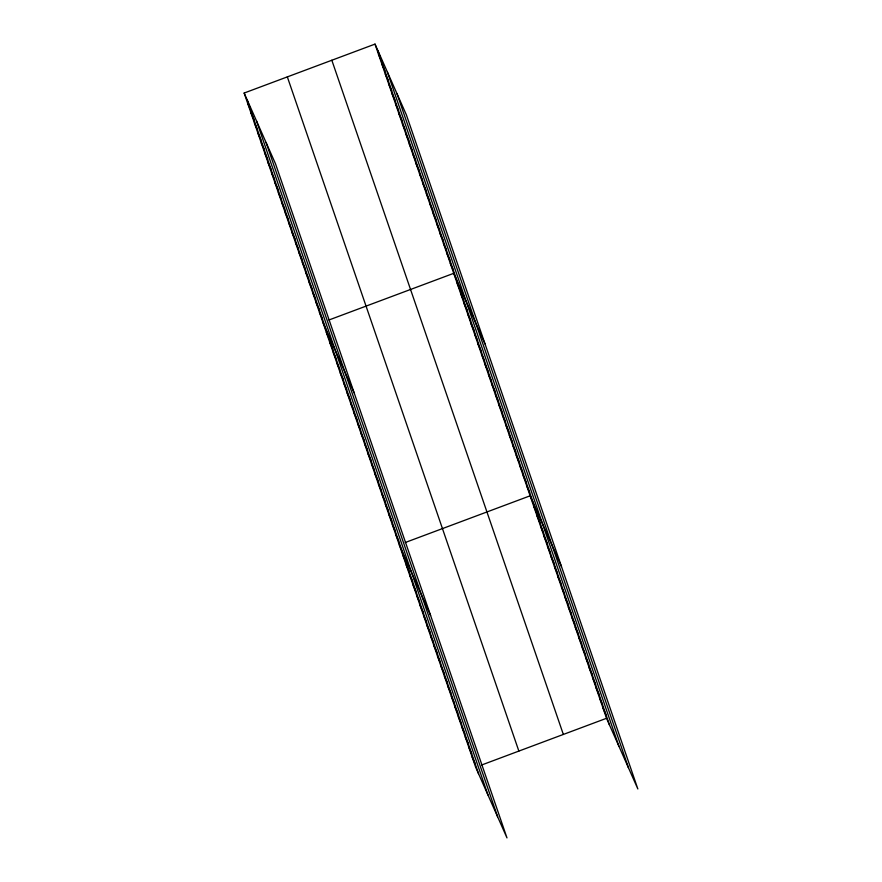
<?xml version="1.0" encoding="UTF-8"?>
<svg xmlns="http://www.w3.org/2000/svg" width="882" height="882" viewBox="0 0 882 882"><rect width="100%" height="100%" fill="white"/><g stroke="black" fill="none" stroke-linecap="round" stroke-linejoin="round"><path stroke-width="1.32" d="M244.149 93.04L275.471 163.71L506.985 837.9L475.663 767.23L244.149 93.04L375.015 44.1L406.337 114.77L637.851 788.96L606.529 718.29L375.015 44.1M328.865 320.023L453.734 273.321L485.045 343.991M405.268 542.507L530.137 495.805L561.448 566.476M481.671 764.992L606.529 718.29M378.433 54.067L381.377 60.704M381.862 64.033L384.806 70.67M385.28 74L388.223 80.637M388.708 83.966L391.641 90.603M392.126 93.933L395.07 100.57M395.555 103.9L398.488 110.537M398.973 113.866L401.916 120.503M402.39 123.833L405.334 130.47M405.819 133.799L408.763 140.436M409.237 143.766L412.181 150.403M412.666 153.733L415.598 160.37M416.084 163.699L419.027 170.336M419.512 173.666L422.445 180.303M422.93 183.632L425.874 190.269M426.348 193.599L429.291 200.236M429.777 203.566L432.72 210.203M433.194 213.532L436.138 220.169M436.623 223.499L439.556 230.136M440.041 233.465L442.985 240.102M443.47 243.421L446.402 250.069M446.887 253.388L449.831 260.025M450.305 263.354L453.249 269.991M457.207 283.442L460.15 290.079M460.68 293.552L463.623 300.189M464.153 303.662L467.096 310.299M467.625 313.772L470.569 320.409M471.098 323.892L474.042 330.53M474.571 334.002L477.515 340.639M478.044 344.112L480.977 350.749M481.517 354.233L484.45 360.87M484.99 364.343L487.922 370.98M488.463 374.453L491.395 381.09M491.935 384.563L494.868 391.2M495.408 394.684L498.341 401.321M498.881 404.794L501.814 411.431M502.354 414.904L505.287 421.541M505.827 425.014L508.76 431.651M509.3 435.135L512.233 441.772M512.773 445.245L515.705 451.882M516.246 455.355L519.178 461.992M519.718 465.476L522.651 472.113M523.191 475.585L526.124 482.222M526.664 485.695L529.597 492.332M533.61 505.926L536.543 512.563M537.083 516.036L540.016 522.673M540.556 526.146L543.488 532.783M544.029 536.256L546.961 542.893M547.502 546.377L550.434 553.014M550.974 556.487L553.907 563.124M554.447 566.597L557.38 573.234M557.92 576.707L560.853 583.344M561.393 586.828L564.326 593.465M564.866 596.938L567.799 603.575M568.328 607.048L571.271 613.685M571.801 617.168L574.744 623.806M575.273 627.278L578.217 633.915M578.746 637.388L581.69 644.025M582.219 647.498L585.163 654.135M585.692 657.619L588.636 664.256M589.165 667.729L592.109 674.366M592.638 677.839L595.582 684.476M596.111 687.949L599.054 694.586M599.584 698.07L602.527 704.707M603.056 708.18L606 714.817M247.566 103.007L250.51 109.644M250.995 112.973L253.939 119.61M254.413 122.94L257.357 129.577M257.842 132.906L260.785 139.543M261.259 142.873L264.203 149.51M264.688 152.84L267.621 159.477M268.106 162.806L271.05 169.443M271.524 172.773L274.467 179.41M274.952 182.728L277.896 189.376M278.37 192.695L281.314 199.332M281.799 202.662L284.743 209.299M285.217 212.628L288.16 219.265M288.646 222.595L291.578 229.232M292.063 232.561L295.007 239.198M295.481 242.528L298.425 249.165M298.91 252.495L301.853 259.132M302.328 262.461L305.271 269.098M305.756 272.428L308.7 279.065M309.174 282.394L312.118 289.031M312.603 292.361L315.536 298.998M316.021 302.328L318.964 308.965M319.438 312.294L322.382 318.931M322.867 322.261L354.178 392.931M326.34 332.371L329.284 339.008M329.813 342.492L332.757 349.129M333.286 352.602L336.229 359.239M336.759 362.711L339.702 369.349M340.232 372.821L343.175 379.458M343.704 382.942L346.648 389.579M347.177 393.052L350.121 399.689M350.65 403.162L353.594 409.799M354.123 413.283L357.067 419.92M357.596 423.393L360.54 430.03M361.069 433.503L364.012 440.14M364.542 443.613L367.485 450.25M368.014 453.734L370.958 460.371M371.487 463.844L374.431 470.481M374.96 473.954L377.893 480.591M378.433 484.064L381.366 490.701M381.906 494.185L384.839 500.822M385.379 504.295L388.312 510.932M388.852 514.404L391.784 521.042M392.325 524.525L395.257 531.162M395.798 534.635L398.73 541.272M399.27 544.745L430.581 615.416M402.743 554.855L405.676 561.492M406.216 564.976L409.149 571.613M409.689 575.086L412.622 581.723M413.162 585.196L416.095 591.833M416.635 595.306L419.567 601.943M420.108 605.427L423.04 612.064M423.581 615.537L426.513 622.174M427.053 625.647L429.986 632.284M430.526 635.757L433.459 642.394M433.999 645.878L436.932 652.515M437.472 655.988L440.405 662.625M440.945 666.097L443.878 672.734M444.418 676.218L447.35 682.855M447.891 686.328L450.823 692.965M451.363 696.438L454.296 703.075M454.836 706.548L457.769 713.185M458.309 716.669L461.242 723.306M461.782 726.779L464.715 733.416M465.244 736.889L468.188 743.526M468.717 746.999L471.661 753.636M472.19 757.12L475.133 763.757M396.966 93.635L628.491 767.836M387.319 71.872L618.844 746.062M377.959 50.737L609.473 724.927M331.83 60.252L563.344 734.441M287.334 76.888L518.859 751.078M266.099 142.575L497.624 816.765M256.453 120.801L487.978 795.002M247.092 99.677L478.606 773.867"/></g></svg>
